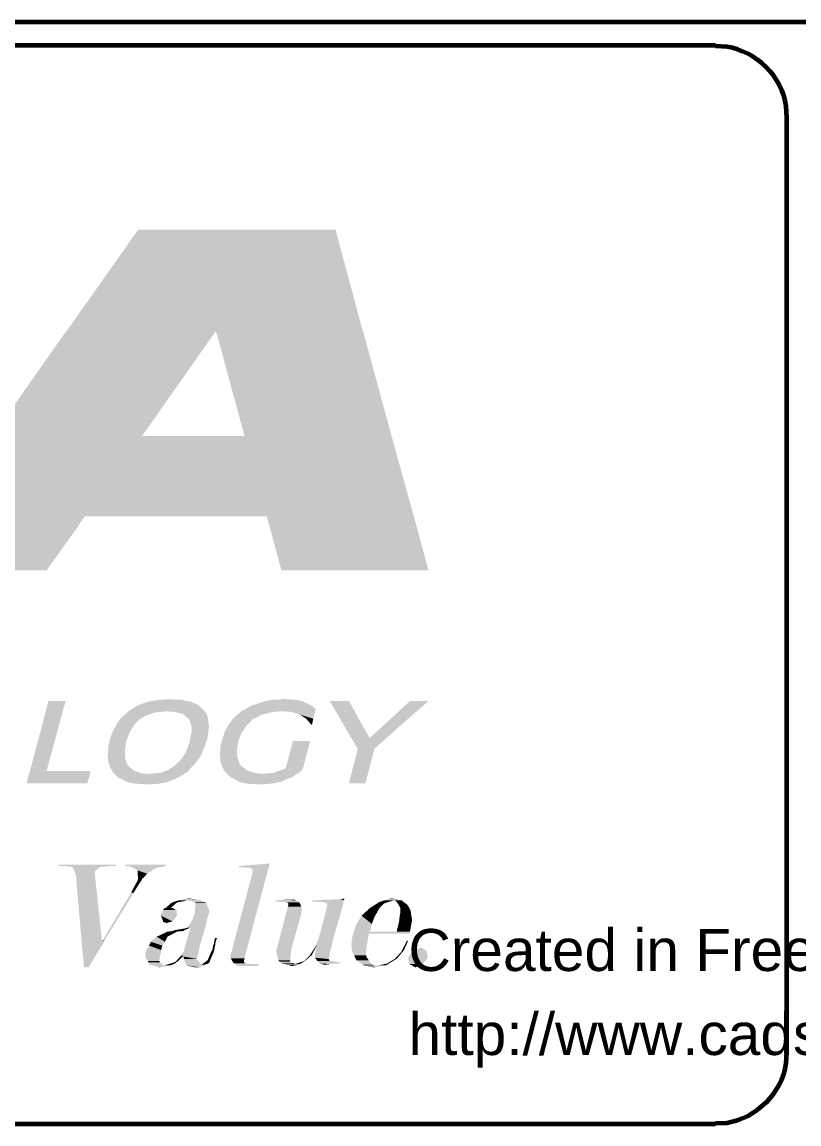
# Model space of a CAD drawing. Header units: millimetres. Extents: x 14 to 201, y 16 to 268.
# Drawn here: x 126.59 to 152.42, y 15.62 to 52.24 of the extents above; entities that cross this region are included whole.
import ezdxf

# ---------------------------------------------------------------- set-up
doc = ezdxf.new("R2010")
doc.units = ezdxf.units.MM
doc.header["$MEASUREMENT"] = 0
doc.layers.get('0').update_dxf_attribs({"linetype": 'CONTINUOUS'})
doc.layers.add('1EECE10', color=7, linetype='CONTINUOUS')
doc.styles.add('1EECEA0', font='Arial.ttf')

# ---------------------------------------------------------------- blocks, each defined once
blk = doc.blocks.new('1EBCFF0')
at = {"layer": '1EECE10', "color": 0, "true_color": 0x000001, "style": '1EECEA0'}
for s, p in [('Created in Free Online PDF to DWG Converter by CADSoftTools', (0, 0)), ('http://www.cadsofttools.com/pdf-to-dwg-online/', (0, -2))]:
    blk.add_text(s, height=1, dxfattribs=at).set_placement(p)

msp = doc.modelspace()

# ---------------------------------------------------------------- hatches: boundary and pattern name
at = {"true_color": 0x000007}
for points in [[(130.45, 45.339), (137.922, 41.952), (128.058, 41.952)], [(130.45, 45.339), (137.012, 45.339), (137.922, 41.952)], [(128.016, 41.91), (130.577, 38.481), (125.603, 38.481)], [(128.058, 41.952), (132.99, 41.91), (128.016, 41.91)], [(128.016, 41.91), (132.99, 41.91), (130.577, 38.481)], [(128.058, 41.952), (133.033, 41.952), (132.99, 41.91)], [(133.033, 41.952), (137.943, 41.91), (133.054, 41.91)], [(133.033, 41.952), (137.922, 41.952), (137.943, 41.91)], [(133.054, 41.91), (138.875, 38.481), (133.985, 38.481)], [(133.054, 41.91), (137.943, 41.91), (138.875, 38.481)], [(125.603, 38.481), (139.615, 35.814), (123.698, 35.814)], [(125.603, 38.481), (138.875, 38.481), (139.615, 35.814)], [(123.571, 35.623), (128.418, 35.433), (123.444, 35.433)], [(123.698, 35.814), (128.545, 35.623), (123.571, 35.623)], [(123.571, 35.623), (128.545, 35.623), (128.418, 35.433)], [(123.698, 35.814), (128.672, 35.814), (128.545, 35.623)], [(134.726, 35.814), (140.102, 34.015), (135.213, 34.015)], [(134.726, 35.814), (139.615, 35.814), (140.102, 34.015)], [(118.618, 35.433), (127.402, 34.015), (118.618, 34.015)], [(118.618, 35.433), (128.418, 35.433), (127.402, 34.015)], [(127.466, 29.676), (127.402, 27.347), (126.852, 27.347)], [(127.466, 29.676), (128.037, 29.676), (127.402, 27.347)], [(131.149, 29.718), (132.186, 29.654), (130.789, 29.654)], [(131.149, 29.718), (131.868, 29.718), (132.186, 29.654)], [(131.487, 29.739), (131.741, 29.718), (131.254, 29.718)], [(134.895, 29.718), (135.954, 29.654), (134.62, 29.654)], [(134.895, 29.718), (135.699, 29.718), (135.954, 29.654)], [(135.276, 29.739), (135.678, 29.718), (135.001, 29.718)], [(135.276, 29.739), (135.297, 29.739), (135.678, 29.718)], [(136.821, 29.676), (138.134, 28.469), (137.52, 28.469)], [(136.821, 29.676), (137.456, 29.676), (138.134, 28.469)], [(139.488, 29.676), (138.726, 28.469), (138.176, 28.469)], [(139.488, 29.676), (140.102, 29.676), (138.726, 28.469)], [(130.111, 29.316), (131.001, 29.295), (130.09, 29.295)], [(130.133, 29.337), (131.212, 29.316), (130.111, 29.316)], [(130.111, 29.316), (131.212, 29.316), (131.001, 29.295)], [(130.196, 29.379), (132.651, 29.337), (130.133, 29.337)], [(130.133, 29.337), (131.381, 29.337), (131.212, 29.316)], [(130.217, 29.4), (132.63, 29.379), (130.196, 29.379)], [(130.196, 29.379), (132.63, 29.379), (132.651, 29.337)], [(130.471, 29.549), (132.609, 29.4), (130.217, 29.4)], [(130.217, 29.4), (132.609, 29.4), (132.63, 29.379)], [(130.789, 29.654), (132.44, 29.549), (130.471, 29.549)], [(130.471, 29.549), (132.44, 29.549), (132.609, 29.4)], [(130.789, 29.654), (132.186, 29.654), (132.44, 29.549)], [(131.381, 29.337), (132.673, 29.316), (131.636, 29.316)], [(131.381, 29.337), (132.651, 29.337), (132.673, 29.316)], [(131.636, 29.316), (132.715, 29.252), (131.932, 29.252)], [(131.636, 29.316), (132.673, 29.316), (132.715, 29.252)], [(133.858, 29.316), (134.853, 29.295), (133.837, 29.295)], [(133.879, 29.337), (134.98, 29.316), (133.858, 29.316)], [(133.858, 29.316), (134.98, 29.316), (134.853, 29.295)], [(133.943, 29.379), (136.334, 29.337), (133.879, 29.337)], [(133.879, 29.337), (135.213, 29.337), (134.98, 29.316)], [(134.006, 29.4), (136.356, 29.379), (133.943, 29.379)], [(133.943, 29.379), (136.356, 29.379), (136.334, 29.337)], [(134.218, 29.527), (136.356, 29.4), (134.006, 29.4)], [(134.006, 29.4), (136.356, 29.4), (136.356, 29.379)], [(134.218, 29.527), (136.229, 29.527), (136.356, 29.4)], [(134.557, 29.633), (136.207, 29.527), (134.239, 29.527)], [(134.62, 29.654), (135.975, 29.633), (134.557, 29.633)], [(134.557, 29.633), (135.975, 29.633), (136.207, 29.527)], [(134.62, 29.654), (135.954, 29.654), (135.975, 29.633)], [(135.213, 29.337), (136.334, 29.316), (135.53, 29.316)], [(135.213, 29.337), (136.334, 29.337), (136.334, 29.316)], [(135.53, 29.316), (136.313, 29.231), (135.826, 29.231)], [(135.53, 29.316), (136.334, 29.316), (136.313, 29.231)], [(129.858, 29.083), (130.344, 28.914), (129.73, 28.914)], [(129.9, 29.125), (130.514, 29.083), (129.858, 29.083)], [(129.858, 29.083), (130.514, 29.083), (130.344, 28.914)], [(129.963, 29.189), (130.598, 29.125), (129.9, 29.125)], [(129.9, 29.125), (130.598, 29.125), (130.514, 29.083)], [(130.09, 29.295), (130.704, 29.189), (129.963, 29.189)], [(129.963, 29.189), (130.704, 29.189), (130.598, 29.125)], [(130.09, 29.295), (131.001, 29.295), (130.704, 29.189)], [(131.932, 29.252), (132.736, 29.231), (131.953, 29.231)], [(131.932, 29.252), (132.715, 29.252), (132.736, 29.231)], [(131.953, 29.231), (132.778, 29.083), (132.143, 29.083)], [(131.953, 29.231), (132.736, 29.231), (132.778, 29.083)], [(132.143, 29.083), (132.778, 29.02), (132.165, 29.02)], [(132.143, 29.083), (132.778, 29.083), (132.778, 29.02)], [(132.165, 29.02), (132.8, 28.871), (132.207, 28.871)], [(132.165, 29.02), (132.778, 29.02), (132.8, 28.871)], [(133.604, 29.083), (134.091, 28.892), (133.456, 28.892)], [(133.646, 29.125), (134.281, 29.083), (133.604, 29.083)], [(133.604, 29.083), (134.281, 29.083), (134.091, 28.892)], [(133.731, 29.21), (134.387, 29.125), (133.646, 29.125)], [(133.646, 29.125), (134.387, 29.125), (134.281, 29.083)], [(133.837, 29.295), (134.514, 29.21), (133.731, 29.21)], [(133.731, 29.21), (134.514, 29.21), (134.387, 29.125)], [(133.837, 29.295), (134.853, 29.295), (134.514, 29.21)], [(135.826, 29.231), (136.271, 29.083), (136.038, 29.083)], [(135.826, 29.231), (136.313, 29.231), (136.271, 29.083)], [(136.038, 29.083), (136.229, 28.892), (136.207, 28.892)], [(136.038, 29.083), (136.271, 29.083), (136.229, 28.892)], [(129.603, 28.66), (130.069, 28.384), (129.498, 28.384)], [(129.73, 28.892), (130.175, 28.66), (129.603, 28.66)], [(129.603, 28.66), (130.175, 28.66), (130.069, 28.384)], [(129.73, 28.914), (130.323, 28.892), (129.73, 28.892)], [(129.73, 28.914), (130.344, 28.914), (130.323, 28.892)], [(129.73, 28.892), (130.323, 28.892), (130.175, 28.66)], [(132.228, 28.638), (132.757, 28.49), (132.186, 28.49)], [(132.207, 28.871), (132.8, 28.787), (132.228, 28.787)], [(132.207, 28.871), (132.8, 28.871), (132.8, 28.787)], [(132.228, 28.787), (132.778, 28.638), (132.228, 28.638)], [(132.228, 28.787), (132.8, 28.787), (132.778, 28.638)], [(132.228, 28.638), (132.778, 28.638), (132.757, 28.49)], [(133.329, 28.66), (133.794, 28.384), (133.244, 28.384)], [(133.456, 28.892), (133.921, 28.66), (133.329, 28.66)], [(133.329, 28.66), (133.9, 28.66), (133.794, 28.384)], [(133.456, 28.892), (134.07, 28.892), (133.921, 28.66)], [(129.498, 28.342), (130.027, 28.173), (129.455, 28.173)], [(129.498, 28.384), (130.069, 28.363), (129.498, 28.363)], [(129.498, 28.384), (130.069, 28.384), (130.069, 28.363)], [(129.498, 28.363), (130.048, 28.342), (129.498, 28.342)], [(129.498, 28.363), (130.069, 28.363), (130.048, 28.342)], [(129.498, 28.342), (130.048, 28.342), (130.027, 28.173)], [(132.122, 28.215), (132.63, 28.088), (132.08, 28.088)], [(132.165, 28.342), (132.673, 28.215), (132.122, 28.215)], [(132.122, 28.215), (132.673, 28.215), (132.63, 28.088)], [(132.186, 28.49), (132.736, 28.363), (132.165, 28.363)], [(132.165, 28.363), (132.715, 28.342), (132.165, 28.342)], [(132.165, 28.363), (132.736, 28.363), (132.715, 28.342)], [(132.165, 28.342), (132.715, 28.342), (132.673, 28.215)], [(132.186, 28.49), (132.757, 28.49), (132.736, 28.363)], [(133.223, 28.342), (133.752, 28.173), (133.181, 28.173)], [(133.244, 28.384), (133.794, 28.363), (133.223, 28.363)], [(133.223, 28.363), (133.773, 28.342), (133.223, 28.342)], [(133.223, 28.363), (133.794, 28.363), (133.773, 28.342)], [(133.223, 28.342), (133.773, 28.342), (133.752, 28.173)], [(133.244, 28.384), (133.794, 28.384), (133.794, 28.363)], [(135.594, 28.342), (135.932, 27.453), (135.361, 27.453)], [(135.594, 28.342), (136.165, 28.342), (135.932, 27.453)], [(137.52, 28.469), (138.155, 28.448), (137.541, 28.448)], [(137.52, 28.469), (138.134, 28.469), (138.155, 28.448)], [(137.541, 28.448), (138.303, 28.088), (137.753, 28.088)], [(137.541, 28.448), (138.705, 28.448), (138.303, 28.088)], [(138.176, 28.469), (138.705, 28.448), (138.155, 28.448)], [(138.176, 28.469), (138.726, 28.469), (138.705, 28.448)], [(129.455, 28.046), (130.006, 27.898), (129.434, 27.898)], [(129.434, 27.898), (130.006, 27.813), (129.434, 27.813)], [(129.434, 27.898), (130.006, 27.898), (130.006, 27.813)], [(129.455, 28.173), (130.006, 28.046), (129.455, 28.046)], [(129.455, 28.173), (130.027, 28.173), (130.006, 28.046)], [(129.455, 28.046), (130.006, 28.046), (130.006, 27.898)], [(132.016, 27.94), (132.503, 27.813), (131.932, 27.813)], [(132.08, 28.088), (132.567, 27.94), (132.016, 27.94)], [(132.016, 27.94), (132.567, 27.94), (132.503, 27.813)], [(132.08, 28.088), (132.63, 28.088), (132.567, 27.94)], [(133.181, 28.046), (133.731, 27.898), (133.159, 27.898)], [(133.159, 27.898), (133.752, 27.813), (133.181, 27.813)], [(133.159, 27.898), (133.731, 27.898), (133.752, 27.813)], [(133.181, 28.173), (133.731, 28.046), (133.181, 28.046)], [(133.181, 28.173), (133.752, 28.173), (133.731, 28.046)], [(133.181, 28.046), (133.731, 28.046), (133.731, 27.898)], [(137.753, 28.088), (138.007, 26.945), (137.456, 26.945)], [(137.753, 28.088), (138.303, 28.088), (138.007, 26.945)], [(129.434, 27.813), (130.048, 27.665), (129.455, 27.665)], [(129.434, 27.813), (130.006, 27.813), (130.048, 27.665)], [(129.455, 27.665), (130.069, 27.601), (129.476, 27.601)], [(129.455, 27.665), (130.048, 27.665), (130.069, 27.601)], [(129.476, 27.601), (130.111, 27.538), (129.498, 27.538)], [(129.476, 27.601), (130.069, 27.601), (130.111, 27.538)], [(129.498, 27.538), (130.196, 27.453), (129.519, 27.453)], [(129.498, 27.538), (130.111, 27.538), (130.196, 27.453)], [(131.678, 27.538), (132.165, 27.411), (131.487, 27.411)], [(131.741, 27.601), (132.292, 27.538), (131.678, 27.538)], [(131.678, 27.538), (132.292, 27.538), (132.165, 27.411)], [(131.868, 27.728), (132.355, 27.601), (131.741, 27.601)], [(131.741, 27.601), (132.355, 27.601), (132.292, 27.538)], [(131.932, 27.813), (132.44, 27.728), (131.868, 27.728)], [(131.868, 27.728), (132.44, 27.728), (132.355, 27.601)], [(131.932, 27.813), (132.503, 27.813), (132.44, 27.728)], [(133.181, 27.813), (133.794, 27.665), (133.181, 27.665)], [(133.181, 27.813), (133.752, 27.813), (133.794, 27.665)], [(133.181, 27.665), (133.816, 27.601), (133.202, 27.601)], [(133.181, 27.665), (133.794, 27.665), (133.816, 27.601)], [(133.202, 27.601), (133.858, 27.538), (133.223, 27.538)], [(133.202, 27.601), (133.816, 27.601), (133.858, 27.538)], [(133.223, 27.538), (133.964, 27.453), (133.265, 27.453)], [(133.223, 27.538), (133.858, 27.538), (133.964, 27.453)], [(126.788, 27.157), (128.757, 26.945), (126.746, 26.945)], [(126.852, 27.347), (128.82, 27.157), (126.788, 27.157)], [(126.788, 27.157), (128.82, 27.157), (128.757, 26.945)], [(126.852, 27.347), (128.863, 27.347), (128.82, 27.157)], [(129.519, 27.453), (130.302, 27.368), (129.582, 27.368)], [(129.519, 27.453), (130.196, 27.453), (130.302, 27.368)], [(129.582, 27.368), (130.535, 27.284), (129.625, 27.284)], [(129.582, 27.368), (130.302, 27.368), (130.535, 27.284)], [(129.625, 27.284), (130.577, 27.263), (129.646, 27.263)], [(129.625, 27.284), (130.535, 27.284), (130.577, 27.263)], [(129.667, 27.263), (130.81, 27.241), (129.667, 27.241)], [(129.667, 27.263), (130.746, 27.263), (130.81, 27.241)], [(129.667, 27.241), (131.741, 27.114), (129.815, 27.114)], [(129.667, 27.241), (131.974, 27.241), (131.741, 27.114)], [(129.836, 27.114), (131.445, 26.988), (130.069, 26.988)], [(129.836, 27.114), (131.741, 27.114), (131.445, 26.988)], [(130.873, 27.263), (131.974, 27.241), (130.81, 27.241)], [(131.106, 27.284), (131.974, 27.263), (130.873, 27.263)], [(130.873, 27.263), (131.974, 27.263), (131.974, 27.241)], [(131.106, 27.284), (132.016, 27.284), (131.974, 27.263)], [(131.466, 27.39), (132.038, 27.284), (131.17, 27.284)], [(131.487, 27.411), (132.165, 27.39), (131.466, 27.39)], [(131.466, 27.39), (132.165, 27.39), (132.038, 27.284)], [(131.487, 27.411), (132.165, 27.411), (132.165, 27.39)], [(133.265, 27.453), (134.07, 27.368), (133.308, 27.368)], [(133.265, 27.453), (133.964, 27.453), (134.07, 27.368)], [(133.308, 27.368), (134.345, 27.284), (133.371, 27.284)], [(133.308, 27.368), (134.07, 27.368), (134.345, 27.284)], [(133.371, 27.284), (134.514, 27.263), (133.392, 27.263)], [(133.371, 27.284), (134.345, 27.284), (134.514, 27.263)], [(133.392, 27.263), (135.509, 27.114), (133.562, 27.114)], [(133.392, 27.263), (135.742, 27.263), (135.509, 27.114)], [(133.583, 27.114), (135.192, 26.988), (133.816, 26.988)], [(133.583, 27.114), (135.467, 27.114), (135.192, 26.988)], [(134.937, 27.284), (135.742, 27.263), (134.683, 27.263)], [(134.98, 27.305), (135.805, 27.284), (134.937, 27.284)], [(134.937, 27.284), (135.805, 27.284), (135.742, 27.263)], [(135.17, 27.368), (135.805, 27.305), (134.98, 27.305)], [(134.98, 27.305), (135.805, 27.305), (135.805, 27.284)], [(135.297, 27.411), (135.89, 27.368), (135.17, 27.368)], [(135.17, 27.368), (135.89, 27.368), (135.805, 27.305)], [(135.361, 27.453), (135.911, 27.411), (135.297, 27.411)], [(135.297, 27.411), (135.911, 27.411), (135.89, 27.368)], [(135.361, 27.453), (135.932, 27.453), (135.911, 27.411)], [(130.09, 26.988), (131.128, 26.924), (130.366, 26.924)], [(130.09, 26.988), (131.445, 26.988), (131.128, 26.924)], [(130.45, 26.924), (131.085, 26.924), (130.725, 26.903)], [(133.816, 26.988), (134.874, 26.924), (134.112, 26.924)], [(133.816, 26.988), (135.17, 26.988), (134.874, 26.924)], [(134.133, 26.924), (134.493, 26.903)], [(134.133, 26.924), (134.768, 26.924), (134.493, 26.903)]]:
    msp.add_hatch(color=0, dxfattribs=at).paths.add_polyline_path(points)
at = {"true_color": 0x5a5a5a}
for points in [[(127.804, 24.236), (129.688, 24.193), (127.804, 24.193)], [(127.804, 24.236), (129.709, 24.236), (129.688, 24.193)], [(128.016, 24.193), (129.307, 24.172), (128.101, 24.172)], [(128.016, 24.193), (129.561, 24.193), (129.307, 24.172)], [(128.228, 24.172), (129.18, 24.151), (128.27, 24.151)], [(128.228, 24.172), (129.201, 24.172), (129.18, 24.151)], [(130.027, 24.236), (131.36, 24.193), (130.027, 24.193)], [(130.027, 24.236), (131.381, 24.236), (131.36, 24.193)], [(130.027, 24.193), (131.276, 24.172), (130.217, 24.172)], [(130.027, 24.193), (131.36, 24.193), (131.276, 24.172)], [(130.217, 24.172), (131.043, 24.13), (130.281, 24.13)], [(130.217, 24.172), (131.276, 24.172), (131.043, 24.13)], [(133.816, 24.193), (134.789, 24.151), (133.794, 24.151)], [(134.324, 24.236), (134.811, 24.193), (133.816, 24.193)], [(133.816, 24.193), (134.811, 24.193), (134.789, 24.151)], [(134.832, 24.278), (134.811, 24.236), (134.324, 24.236)], [(134.324, 24.236), (134.811, 24.236), (134.811, 24.193)], [(128.27, 24.151), (129.011, 24.024), (128.333, 24.024)], [(128.27, 24.151), (129.18, 24.151), (129.011, 24.024)], [(128.333, 24.024), (129.011, 23.897), (128.376, 23.897)], [(128.333, 24.024), (129.011, 24.024), (129.011, 23.897)], [(128.376, 23.897), (129.244, 21.717), (128.566, 21.717)], [(128.376, 23.897), (129.011, 23.897), (129.244, 21.717)], [(130.281, 24.13), (130.916, 24.045), (130.429, 24.045)], [(130.281, 24.13), (131.043, 24.13), (130.916, 24.045)], [(130.429, 24.045), (130.746, 23.94), (130.429, 23.94)], [(130.429, 24.045), (130.916, 24.045), (130.746, 23.94)], [(130.429, 23.94), (130.62, 23.791), (130.45, 23.791)], [(130.429, 23.94), (130.746, 23.94), (130.62, 23.791)], [(134.239, 23.918), (134.027, 21.294), (133.54, 21.294)], [(133.9, 24.151), (134.789, 24.13), (134.197, 24.13)], [(133.9, 24.151), (134.789, 24.151), (134.789, 24.13)], [(134.239, 23.918), (134.726, 23.918), (134.027, 21.294)], [(134.197, 24.13), (134.768, 24.067), (134.26, 24.067)], [(134.197, 24.13), (134.789, 24.13), (134.768, 24.067)], [(134.26, 24.067), (134.726, 23.918), (134.239, 23.918)], [(134.26, 24.067), (134.768, 24.067), (134.726, 23.918)], [(130.323, 23.516), (130.323, 23.347), (130.238, 23.347)], [(130.429, 23.707), (130.429, 23.516), (130.323, 23.516)], [(130.323, 23.516), (130.429, 23.516), (130.323, 23.347)], [(130.45, 23.791), (130.556, 23.707), (130.429, 23.707)], [(130.429, 23.707), (130.556, 23.707), (130.429, 23.516)], [(130.45, 23.791), (130.598, 23.791), (130.556, 23.707)], [(130.217, 23.304), (129.328, 21.717), (129.265, 21.717)], [(130.217, 23.304), (130.302, 23.304), (129.328, 21.717)], [(130.238, 23.347), (130.302, 23.304), (130.217, 23.304)], [(130.238, 23.347), (130.323, 23.347), (130.302, 23.304)], [(132.08, 23.114), (132.524, 23.05), (131.847, 23.05)], [(132.08, 23.114), (132.165, 23.114), (132.524, 23.05)], [(135.255, 23.072), (135.699, 23.05), (135.022, 23.05)], [(135.255, 23.072), (135.657, 23.072), (135.699, 23.05)], [(137.181, 23.093), (137.287, 23.05), (136.25, 23.05)], [(137.308, 23.114), (137.308, 23.093), (137.181, 23.093)], [(137.181, 23.093), (137.308, 23.093), (137.287, 23.05)], [(138.811, 23.114), (139.171, 23.05), (138.642, 23.05)], [(138.811, 23.114), (138.896, 23.114), (139.171, 23.05)], [(131.276, 22.733), (131.741, 22.564), (131.191, 22.564)], [(131.339, 22.796), (131.699, 22.733), (131.276, 22.733)], [(131.276, 22.733), (131.72, 22.733), (131.741, 22.564)], [(131.339, 22.796), (131.593, 22.796), (131.699, 22.733)], [(131.551, 22.966), (131.53, 22.796), (131.36, 22.796)], [(131.551, 22.966), (131.72, 22.966), (131.53, 22.796)], [(131.593, 22.987), (131.72, 22.966), (131.551, 22.966)], [(131.72, 23.029), (131.762, 22.987), (131.593, 22.987)], [(131.593, 22.987), (131.762, 22.987), (131.72, 22.966)], [(131.805, 23.05), (131.995, 23.029), (131.72, 23.029)], [(131.72, 23.029), (131.995, 23.029), (131.762, 22.987)], [(131.805, 23.05), (132.059, 23.05), (131.995, 23.029)], [(132.101, 23.05), (132.673, 22.987), (132.355, 22.987)], [(132.101, 23.05), (132.546, 23.05), (132.673, 22.987)], [(132.355, 22.966), (132.821, 22.691), (132.334, 22.691)], [(132.355, 22.987), (132.715, 22.966), (132.355, 22.966)], [(132.355, 22.987), (132.673, 22.987), (132.715, 22.966)], [(132.355, 22.966), (132.715, 22.966), (132.821, 22.691)], [(135.022, 23.05), (135.721, 23.029), (135.022, 23.029)], [(135.022, 23.05), (135.699, 23.05), (135.721, 23.029)], [(135.022, 23.029), (135.784, 23.008), (135.022, 23.008)], [(135.022, 23.029), (135.721, 23.029), (135.784, 23.008)], [(135.149, 23.008), (135.784, 22.987), (135.382, 22.987)], [(135.149, 23.008), (135.784, 23.008), (135.784, 22.987)], [(135.382, 22.987), (135.826, 22.966), (135.424, 22.966)], [(135.382, 22.987), (135.784, 22.987), (135.826, 22.966)], [(135.403, 22.733), (135.89, 22.67), (135.382, 22.67)], [(135.424, 22.796), (135.89, 22.733), (135.403, 22.733)], [(135.403, 22.733), (135.89, 22.733), (135.89, 22.67)], [(135.424, 22.966), (135.826, 22.945), (135.446, 22.945)], [(135.424, 22.966), (135.826, 22.966), (135.826, 22.945)], [(135.446, 22.902), (135.869, 22.839), (135.424, 22.839)], [(135.424, 22.839), (135.89, 22.796), (135.424, 22.796)], [(135.424, 22.839), (135.89, 22.839), (135.89, 22.796)], [(135.424, 22.796), (135.89, 22.796), (135.89, 22.733)], [(135.446, 22.945), (135.848, 22.902), (135.446, 22.902)], [(135.446, 22.945), (135.826, 22.945), (135.848, 22.902)], [(135.446, 22.902), (135.848, 22.902), (135.869, 22.839)], [(136.25, 23.05), (137.266, 23.008), (136.229, 23.008)], [(136.25, 23.05), (137.287, 23.05), (137.266, 23.008)], [(136.377, 23.008), (137.266, 22.987), (136.652, 22.987)], [(136.377, 23.008), (137.266, 23.008), (137.266, 22.987)], [(136.716, 22.775), (136.948, 21.823), (136.462, 21.823)], [(136.652, 22.987), (137.266, 22.945), (136.737, 22.945)], [(136.652, 22.987), (137.266, 22.987), (137.266, 22.945)], [(136.737, 22.945), (137.224, 22.775), (136.716, 22.775)], [(136.716, 22.775), (137.224, 22.775), (136.948, 21.823)], [(136.737, 22.945), (137.266, 22.945), (137.224, 22.775)], [(138.155, 22.796), (138.345, 22.564), (137.901, 22.564)], [(138.388, 22.945), (138.472, 22.796), (138.155, 22.796)], [(138.155, 22.796), (138.472, 22.796), (138.345, 22.564)], [(138.493, 23.008), (138.62, 22.945), (138.388, 22.945)], [(138.388, 22.945), (138.62, 22.945), (138.472, 22.796)], [(138.493, 23.008), (138.811, 23.008), (138.62, 22.945)], [(138.642, 23.05), (138.811, 23.008), (138.493, 23.008)], [(138.642, 23.05), (138.938, 23.05), (138.811, 23.008)], [(138.98, 23.05), (139.234, 23.029), (139.023, 23.029)], [(138.98, 23.05), (139.213, 23.05), (139.234, 23.029)], [(139.023, 23.029), (139.404, 22.902), (139.107, 22.902)], [(139.023, 23.029), (139.234, 23.029), (139.404, 22.902)], [(139.107, 22.902), (139.467, 22.796), (139.171, 22.796)], [(139.107, 22.902), (139.404, 22.902), (139.467, 22.796)], [(139.171, 22.796), (139.509, 22.712), (139.171, 22.712)], [(139.171, 22.796), (139.467, 22.796), (139.509, 22.712)], [(139.171, 22.712), (139.509, 22.691), (139.171, 22.691)], [(139.171, 22.712), (139.509, 22.712), (139.509, 22.691)], [(131.191, 22.564), (131.741, 22.542), (131.212, 22.542)], [(131.191, 22.564), (131.741, 22.564), (131.741, 22.542)], [(131.212, 22.542), (131.593, 22.352), (131.276, 22.352)], [(131.212, 22.542), (131.741, 22.542), (131.593, 22.352)], [(131.276, 22.352), (131.508, 22.331), (131.276, 22.331)], [(131.276, 22.352), (131.593, 22.352), (131.508, 22.331)], [(132.249, 22.394), (132.673, 22.14), (132.08, 22.14)], [(132.334, 22.627), (132.736, 22.394), (132.249, 22.394)], [(132.249, 22.394), (132.736, 22.394), (132.673, 22.14)], [(132.334, 22.691), (132.8, 22.627), (132.334, 22.627)], [(132.334, 22.691), (132.821, 22.691), (132.8, 22.627)], [(132.334, 22.627), (132.8, 22.627), (132.736, 22.394)], [(135.382, 22.67), (135.551, 21.463), (135.064, 21.463)], [(135.382, 22.67), (135.89, 22.67), (135.551, 21.463)], [(137.88, 22.542), (138.218, 22.267), (137.71, 22.267)], [(137.901, 22.564), (138.324, 22.542), (137.88, 22.542)], [(137.88, 22.542), (138.324, 22.542), (138.218, 22.267)], [(137.901, 22.564), (138.345, 22.564), (138.324, 22.542)], [(139.129, 22.373), (139.488, 22.013), (139.044, 22.013)], [(139.171, 22.691), (139.552, 22.415), (139.129, 22.415)], [(139.129, 22.415), (139.552, 22.373), (139.129, 22.373)], [(139.129, 22.415), (139.552, 22.415), (139.552, 22.373)], [(139.129, 22.373), (139.552, 22.373), (139.488, 22.013)], [(139.171, 22.691), (139.509, 22.691), (139.552, 22.415)], [(131.381, 21.992), (131.424, 21.844), (131.064, 21.844)], [(131.276, 22.331), (131.424, 22.31), (131.36, 22.31)], [(131.276, 22.331), (131.508, 22.331), (131.424, 22.31)], [(131.36, 22.31), (131.424, 22.31), (131.403, 22.289)], [(131.424, 22.013), (131.699, 21.992), (131.381, 21.992)], [(131.381, 21.992), (131.699, 21.992), (131.424, 21.844)], [(131.614, 22.034), (131.72, 22.013), (131.424, 22.013)], [(131.424, 22.013), (131.72, 22.013), (131.699, 21.992)], [(131.636, 22.056), (131.974, 22.034), (131.614, 22.034)], [(131.614, 22.034), (131.974, 22.034), (131.72, 22.013)], [(132.016, 22.119), (131.974, 22.056), (131.636, 22.056)], [(131.636, 22.056), (131.974, 22.056), (131.974, 22.034)], [(132.016, 22.119), (132.122, 22.119), (131.974, 22.056)], [(132.186, 22.14), (132.482, 21.484), (131.995, 21.484)], [(132.08, 22.14), (132.122, 22.119), (132.016, 22.119)], [(132.08, 22.14), (132.165, 22.14), (132.122, 22.119)], [(132.186, 22.14), (132.673, 22.14), (132.482, 21.484)], [(137.626, 22.013), (139.467, 21.95), (137.604, 21.95)], [(137.668, 22.161), (138.155, 22.013), (137.626, 22.013)], [(137.626, 22.013), (139.488, 22.013), (139.467, 21.95)], [(137.71, 22.267), (138.197, 22.161), (137.668, 22.161)], [(137.668, 22.161), (138.197, 22.161), (138.155, 22.013)], [(137.71, 22.267), (138.218, 22.267), (138.197, 22.161)], [(128.566, 21.717), (129.244, 21.696), (128.566, 21.696)], [(128.566, 21.717), (129.244, 21.717), (129.244, 21.696)], [(128.566, 21.696), (128.799, 20.828), (128.651, 20.828)], [(128.566, 21.696), (129.328, 21.696), (128.799, 20.828)], [(129.265, 21.717), (129.328, 21.696), (129.244, 21.696)], [(129.265, 21.717), (129.328, 21.717), (129.328, 21.696)], [(130.873, 21.675), (131.254, 21.548), (130.81, 21.548)], [(131.064, 21.844), (131.339, 21.675), (130.873, 21.675)], [(130.873, 21.675), (131.339, 21.675), (131.254, 21.548)], [(131.064, 21.844), (131.424, 21.844), (131.339, 21.675)], [(132.969, 21.611), (133.011, 21.569), (132.948, 21.569)], [(132.99, 21.759), (133.011, 21.611), (132.969, 21.611)], [(132.969, 21.611), (133.011, 21.611), (133.011, 21.569)], [(133.011, 21.802), (133.054, 21.759), (132.99, 21.759)], [(132.99, 21.759), (133.054, 21.759), (133.011, 21.611)], [(133.011, 21.802), (133.075, 21.802), (133.054, 21.759)], [(136.462, 21.823), (136.885, 21.548), (136.356, 21.548)], [(136.462, 21.823), (136.948, 21.823), (136.885, 21.548)], [(137.583, 21.907), (138.07, 21.653), (137.541, 21.653)], [(137.541, 21.653), (138.049, 21.548), (137.541, 21.548)], [(137.541, 21.653), (138.07, 21.653), (138.049, 21.548)], [(137.604, 21.95), (138.112, 21.907), (137.583, 21.907)], [(137.583, 21.907), (138.112, 21.907), (138.07, 21.653)], [(137.604, 21.95), (138.134, 21.95), (138.112, 21.907)], [(139.361, 21.653), (139.277, 21.378), (139.213, 21.378)], [(139.361, 21.653), (139.404, 21.653), (139.277, 21.378)], [(139.383, 21.717), (139.404, 21.653), (139.361, 21.653)], [(139.383, 21.717), (139.425, 21.717), (139.404, 21.653)], [(130.704, 21.357), (131.17, 21.167), (130.683, 21.167)], [(130.725, 21.399), (131.212, 21.357), (130.704, 21.357)], [(130.704, 21.357), (131.212, 21.357), (131.17, 21.167)], [(130.81, 21.548), (131.212, 21.399), (130.725, 21.399)], [(130.725, 21.399), (131.212, 21.399), (131.212, 21.357)], [(130.81, 21.548), (131.254, 21.548), (131.212, 21.399)], [(131.953, 21.336), (132.419, 21.209), (131.868, 21.209)], [(131.995, 21.442), (132.461, 21.336), (131.953, 21.336)], [(131.953, 21.336), (132.461, 21.336), (132.419, 21.209)], [(131.995, 21.484), (132.482, 21.442), (131.995, 21.442)], [(131.995, 21.484), (132.482, 21.484), (132.482, 21.442)], [(131.995, 21.442), (132.482, 21.442), (132.461, 21.336)], [(132.884, 21.357), (132.842, 21.061), (132.757, 21.061)], [(132.884, 21.357), (132.969, 21.357), (132.842, 21.061)], [(132.905, 21.378), (132.969, 21.357), (132.884, 21.357)], [(132.927, 21.463), (132.969, 21.378), (132.905, 21.378)], [(132.905, 21.378), (132.969, 21.378), (132.969, 21.357)], [(132.948, 21.569), (132.99, 21.463), (132.927, 21.463)], [(132.927, 21.463), (132.99, 21.463), (132.969, 21.378)], [(132.948, 21.569), (133.011, 21.569), (132.99, 21.463)], [(133.54, 21.294), (134.006, 21.23), (133.519, 21.23)], [(133.54, 21.294), (134.027, 21.294), (134.006, 21.23)], [(135.064, 21.463), (135.53, 21.378), (135.043, 21.378)], [(135.043, 21.378), (135.53, 21.357), (135.043, 21.357)], [(135.043, 21.378), (135.53, 21.378), (135.53, 21.357)], [(135.043, 21.357), (135.509, 21.061), (135.107, 21.061)], [(135.043, 21.357), (135.53, 21.357), (135.509, 21.061)], [(135.064, 21.463), (135.551, 21.463), (135.53, 21.378)], [(136.356, 21.527), (136.207, 21.209), (136.144, 21.209)], [(136.356, 21.527), (136.377, 21.527), (136.207, 21.209)], [(136.334, 21.336), (136.821, 21.272), (136.334, 21.272)], [(136.334, 21.336), (136.821, 21.336), (136.821, 21.272)], [(136.334, 21.272), (136.8, 21.209), (136.334, 21.209)], [(136.334, 21.272), (136.821, 21.272), (136.8, 21.209)], [(136.398, 21.548), (136.821, 21.336), (136.334, 21.336)], [(136.356, 21.548), (136.377, 21.527), (136.356, 21.527)], [(136.356, 21.548), (136.398, 21.548), (136.377, 21.527)], [(136.398, 21.548), (136.885, 21.548), (136.821, 21.336)], [(137.541, 21.548), (138.028, 21.357), (137.562, 21.357)], [(137.541, 21.548), (138.049, 21.548), (138.028, 21.357)], [(137.562, 21.357), (138.028, 21.23), (137.626, 21.23)], [(137.562, 21.357), (138.028, 21.357), (138.028, 21.23)], [(139.192, 21.336), (139.044, 21.103), (138.98, 21.103)], [(139.192, 21.336), (139.234, 21.336), (139.044, 21.103)], [(139.213, 21.378), (139.234, 21.336), (139.192, 21.336)], [(139.213, 21.378), (139.277, 21.378), (139.234, 21.336)], [(139.573, 21.378), (140.081, 21.145), (139.425, 21.145)], [(139.827, 21.463), (140.039, 21.378), (139.573, 21.378)], [(139.573, 21.378), (140.039, 21.378), (140.081, 21.145)], [(139.827, 21.463), (139.848, 21.463), (140.039, 21.378)], [(130.683, 21.167), (131.149, 21.04), (130.768, 21.04)], [(130.683, 21.167), (131.17, 21.167), (131.149, 21.04)], [(130.768, 21.04), (131.17, 20.997), (130.789, 20.997)], [(130.768, 21.04), (131.149, 21.04), (131.17, 20.997)], [(130.789, 20.997), (131.254, 20.934), (130.81, 20.934)], [(130.789, 20.997), (131.17, 20.997), (131.254, 20.934)], [(130.81, 20.934), (131.297, 20.891), (130.852, 20.891)], [(130.81, 20.934), (131.254, 20.934), (131.297, 20.891)], [(130.937, 20.891), (131.191, 20.828), (131.17, 20.828)], [(130.937, 20.891), (131.53, 20.891), (131.191, 20.828)], [(131.53, 20.955), (131.53, 20.891), (131.318, 20.891)], [(131.657, 20.997), (131.678, 20.955), (131.53, 20.955)], [(131.53, 20.955), (131.678, 20.955), (131.53, 20.891)], [(131.72, 21.04), (131.72, 20.997), (131.657, 20.997)], [(131.657, 20.997), (131.72, 20.997), (131.678, 20.955)], [(131.868, 21.209), (131.784, 21.04), (131.72, 21.04)], [(131.72, 21.04), (131.784, 21.04), (131.72, 20.997)], [(131.868, 21.209), (131.953, 21.209), (131.784, 21.04)], [(131.953, 21.209), (132.419, 21.188), (131.953, 21.188)], [(131.953, 21.209), (132.419, 21.209), (132.419, 21.188)], [(131.953, 21.188), (132.398, 21.103), (131.974, 21.103)], [(131.953, 21.188), (132.419, 21.188), (132.398, 21.103)], [(131.974, 21.103), (132.546, 20.913), (132.038, 20.913)], [(131.974, 21.103), (132.398, 21.103), (132.546, 20.913)], [(132.038, 20.913), (132.63, 20.891), (132.038, 20.891)], [(132.038, 20.913), (132.651, 20.913), (132.63, 20.891)], [(132.038, 20.891), (132.482, 20.828), (132.334, 20.828)], [(132.038, 20.891), (132.63, 20.891), (132.482, 20.828)], [(132.609, 20.955), (132.673, 20.913), (132.546, 20.913)], [(132.673, 20.997), (132.778, 20.955), (132.609, 20.955)], [(132.609, 20.955), (132.778, 20.955), (132.673, 20.913)], [(132.757, 21.061), (132.821, 20.997), (132.673, 20.997)], [(132.673, 20.997), (132.821, 20.997), (132.778, 20.955)], [(132.757, 21.061), (132.842, 21.061), (132.821, 20.997)], [(133.519, 21.23), (133.985, 21.167), (133.519, 21.167)], [(133.519, 21.23), (134.006, 21.23), (133.985, 21.167)], [(133.519, 21.167), (133.985, 21.124), (133.54, 21.124)], [(133.519, 21.167), (133.985, 21.167), (133.985, 21.124)], [(133.54, 21.124), (133.985, 21.103), (133.54, 21.103)], [(133.54, 21.124), (133.985, 21.124), (133.985, 21.103)], [(133.54, 21.103), (133.964, 21.061), (133.562, 21.061)], [(133.54, 21.103), (133.985, 21.103), (133.964, 21.061)], [(133.562, 21.061), (133.964, 20.997), (133.604, 20.997)], [(133.562, 21.061), (133.964, 21.061), (133.964, 20.997)], [(133.604, 20.997), (134.006, 20.955), (133.625, 20.955)], [(133.604, 20.997), (133.964, 20.997), (134.006, 20.955)], [(133.646, 20.955), (134.281, 20.934), (133.689, 20.934)], [(133.646, 20.955), (134.006, 20.955), (134.281, 20.934)], [(133.689, 20.934), (134.451, 20.913), (133.689, 20.913)], [(133.689, 20.934), (134.451, 20.934), (134.451, 20.913)], [(133.689, 20.913), (134.429, 20.891), (133.731, 20.891)], [(133.689, 20.913), (134.451, 20.913), (134.429, 20.891)], [(133.731, 20.891), (134.429, 20.87), (133.794, 20.87)], [(133.731, 20.891), (134.429, 20.891), (134.429, 20.87)], [(135.107, 21.061), (135.488, 21.019), (135.149, 21.019)], [(135.107, 21.061), (135.509, 21.061), (135.488, 21.019)], [(135.149, 21.019), (135.636, 20.955), (135.234, 20.955)], [(135.149, 21.019), (135.488, 21.019), (135.636, 20.955)], [(135.234, 20.955), (135.657, 20.934), (135.297, 20.934)], [(135.234, 20.955), (135.636, 20.955), (135.657, 20.934)], [(135.318, 20.934), (135.805, 20.913), (135.361, 20.913)], [(135.318, 20.934), (135.826, 20.934), (135.805, 20.913)], [(135.361, 20.913), (135.657, 20.891), (135.509, 20.891)], [(135.361, 20.913), (135.805, 20.913), (135.657, 20.891)], [(135.509, 20.891), (135.594, 20.87), (135.53, 20.87)], [(135.509, 20.891), (135.657, 20.891), (135.594, 20.87)], [(135.975, 21.04), (135.826, 20.934), (135.678, 20.934)], [(135.975, 21.04), (135.996, 21.04), (135.826, 20.934)], [(136.08, 21.145), (135.996, 21.04), (135.975, 21.04)], [(136.08, 21.145), (136.123, 21.145), (135.996, 21.04)], [(136.144, 21.209), (136.123, 21.145), (136.08, 21.145)], [(136.144, 21.209), (136.186, 21.209), (136.123, 21.145)], [(136.334, 21.209), (136.8, 21.188), (136.334, 21.188)], [(136.334, 21.209), (136.8, 21.209), (136.8, 21.188)], [(136.334, 21.188), (136.8, 21.145), (136.334, 21.145)], [(136.334, 21.188), (136.8, 21.188), (136.8, 21.145)], [(136.334, 21.145), (136.779, 21.103), (136.356, 21.103)], [(136.334, 21.145), (136.8, 21.145), (136.779, 21.103)], [(136.356, 21.103), (136.8, 21.082), (136.377, 21.082)], [(136.356, 21.103), (136.779, 21.103), (136.8, 21.082)], [(136.377, 21.082), (136.8, 21.04), (136.398, 21.04)], [(136.377, 21.082), (136.8, 21.082), (136.8, 21.04)], [(136.398, 21.04), (137.097, 20.997), (136.44, 20.997)], [(136.398, 21.04), (136.864, 21.04), (137.097, 20.997)], [(136.44, 20.997), (137.181, 20.955), (136.483, 20.955)], [(136.44, 20.997), (137.181, 20.997), (137.181, 20.955)], [(136.504, 20.955), (136.821, 20.934), (136.567, 20.934)], [(136.504, 20.955), (137.097, 20.955), (136.821, 20.934)], [(136.567, 20.934), (136.694, 20.913), (136.61, 20.913)], [(136.567, 20.934), (136.821, 20.934), (136.694, 20.913)], [(137.626, 21.23), (138.049, 21.145), (137.668, 21.145)], [(137.626, 21.23), (138.028, 21.23), (138.049, 21.145)], [(137.668, 21.145), (138.091, 21.103), (137.689, 21.103)], [(137.668, 21.145), (138.049, 21.145), (138.091, 21.103)], [(137.689, 21.103), (138.112, 21.061), (137.71, 21.061)], [(137.689, 21.103), (138.091, 21.103), (138.112, 21.061)], [(137.71, 21.061), (138.218, 20.913), (137.922, 20.913)], [(137.71, 21.061), (138.112, 21.061), (138.218, 20.913)], [(137.922, 20.913), (138.345, 20.891), (137.964, 20.891)], [(137.922, 20.913), (138.218, 20.913), (138.345, 20.891)], [(137.964, 20.891), (138.345, 20.828), (138.261, 20.828)], [(137.964, 20.891), (138.62, 20.891), (138.345, 20.828)], [(138.726, 20.955), (138.684, 20.891), (138.451, 20.891)], [(138.726, 20.955), (138.79, 20.955), (138.684, 20.891)], [(138.938, 21.082), (138.79, 20.955), (138.726, 20.955)], [(138.938, 21.082), (139.001, 21.082), (138.79, 20.955)], [(138.98, 21.103), (139.001, 21.082), (138.938, 21.082)], [(138.98, 21.103), (139.044, 21.103), (139.001, 21.082)], [(139.425, 21.145), (139.912, 20.934), (139.467, 20.934)], [(139.425, 21.145), (140.081, 21.145), (139.912, 20.934)], [(139.467, 20.934), (139.679, 20.828), (139.658, 20.828)], [(139.467, 20.934), (139.912, 20.934), (139.679, 20.828)]]:
    msp.add_hatch(color=0, dxfattribs=at).paths.add_polyline_path(points)

# ---------------------------------------------------------------- linework, layer by layer
at = {"color": 0, "linetype": 'Continuous', "lineweight": 60, "true_color": 0x000007}
for p, q in [((198.12, 52.239), (17.018, 52.239)), ((149.648, 51.456), (16.214, 51.456)), ((150.029, 51.414), (149.648, 51.435)), ((152.019, 49.064), (151.998, 49.445)), ((152.019, 18.013), (152.019, 49.064)), ((151.998, 17.632), (152.019, 18.013)), ((16.214, 15.621), (149.648, 15.621)), ((149.648, 15.642), (150.029, 15.663))]:
    msp.add_line(p, q, dxfattribs=at)
for points in [[(151.998, 49.445), (151.86, 50.415), (150.999, 51.276), (150.029, 51.414)], [(150.029, 15.663), (150.999, 15.802), (151.86, 16.662), (151.998, 17.632)]]:
    msp.add_open_spline(points, degree=3, dxfattribs=at)

# ---------------------------------------------------------------- block references
at = {"layer": '1EECE10', "color": 0, "true_color": 0x000000, "xscale": 1.395756951470751, "yscale": 1.395756951470751, "zscale": 1.395756951470751}
msp.add_blockref('1EBCFF0', (139.436, 20.704), dxfattribs=at)

doc.saveas('drawing.dxf')
